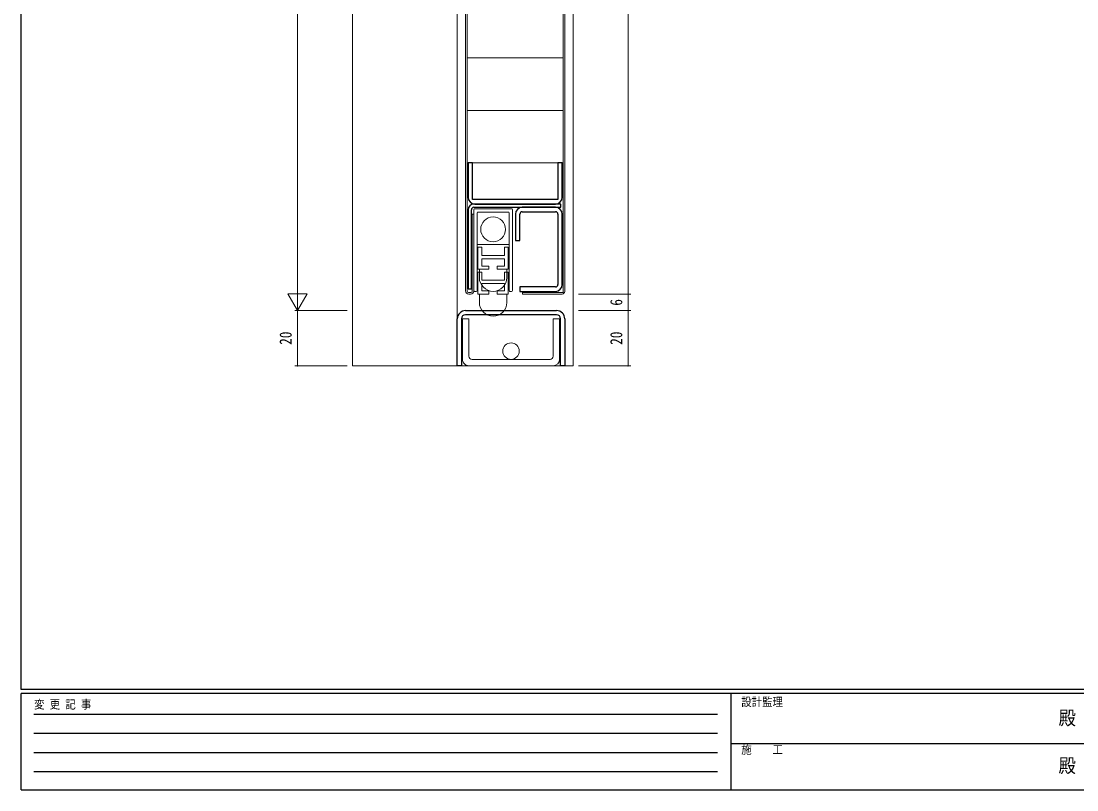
# Model space of a CAD drawing. Units: millimetres, scale not verified. Extents: x -397 to 397, y -282 to 282.
# Drawn here: x -393.9 to -10.7, y -282.1 to -3.1 of the extents above; entities that cross this region are included whole.
import ezdxf
from ezdxf.enums import TextEntityAlignment as Align

# ---------------------------------------------------------------- set-up
doc = ezdxf.new("R2010")
doc.units = ezdxf.units.MM
doc.header["$LTSCALE"] = 2
doc.layers.add('0-2_YKK_11', color=7, linetype='Continuous')
doc.layers.add('0-7_YKK_ZWAK', color=7, linetype='Continuous')
for name, color, linetype, lineweight in [('0-3_YKK_12', 2, 'Continuous', 18), ('0-4_YKK_13', 4, 'Continuous', 18), ('0-6_YKK_D', 6, 'Continuous', 18)]:
    doc.layers.add(name, color=color, linetype=linetype, lineweight=lineweight)
doc.styles.add('ＭＳ ゴシック', font='')
doc.styles.get('ＭＳ ゴシック').set_extended_font_data('MS Gothic')

msp = doc.modelspace()

# ---------------------------------------------------------------- linework, layer by layer
at = {"layer": '0-2_YKK_11'}
for p, q in [((-231.694, -54.45), (-231.694, -66.95)), ((-230.094, -54.45), (-231.694, -54.45)), ((-230.094, -67.85), (-230.094, -54.45)), ((-199.094, -54.45), (-199.094, -67.85)), ((-197.494, -54.45), (-199.094, -54.45)), ((-197.494, -66.95), (-197.494, -54.45)), ((-199.094, -67.85), (-230.094, -67.85)), ((-231.694, -71.55), (-231.694, -100.25)), ((-230.494, -100.25), (-230.494, -71.55)), ((-197.994, -69.45), (-229.594, -69.45)), ((-229.594, -70.65), (-197.994, -70.65)), ((-229.194, -69.45), (-199.994, -69.45)), ((-199.994, -70.65), (-211.994, -70.65)), ((-199.994, -70.65), (-211.994, -70.65)), ((-211.994, -72.25), (-199.994, -72.25)), ((-211.994, -72.25), (-199.994, -72.25)), ((-197.994, -70.65), (-197.994, -69.45)), ((-214.494, -73.15), (-214.494, -82.65)), ((-214.494, -73.15), (-214.494, -82.65)), ((-212.894, -82.65), (-212.894, -73.15)), ((-212.894, -82.65), (-212.894, -73.15)), ((-199.094, -73.15), (-199.094, -98.65)), ((-199.094, -73.15), (-199.094, -98.65)), ((-197.494, -98.65), (-197.494, -73.15)), ((-197.494, -98.65), (-197.494, -73.15)), ((-214.494, -82.65), (-212.894, -82.65)), ((-214.494, -82.65), (-212.894, -82.65)), ((-212.894, -99.55), (-212.894, -101.15)), ((-199.994, -99.55), (-212.894, -99.55)), ((-212.894, -99.55), (-212.894, -101.15)), ((-199.994, -99.55), (-212.894, -99.55)), ((-231.694, -100.25), (-230.494, -100.25)), ((-212.894, -101.15), (-199.994, -101.15)), ((-212.894, -101.15), (-199.994, -101.15)), ((-232.594, -108.15), (-199.594, -108.15)), ((-199.594, -109.65), (-232.594, -109.65)), ((-235.594, -128.15), (-235.594, -111.15)), ((-234.094, -111.15), (-234.094, -128.15)), ((-198.094, -128.15), (-198.094, -111.15)), ((-196.594, -111.15), (-196.594, -128.15)), ((-234.094, -128.15), (-235.594, -128.15)), ((-196.594, -128.15), (-198.094, -128.15))]:
    msp.add_line(p, q, dxfattribs=at)
for centre, radius, start, end in [((-229.194, -66.95), 2.5, 180.00001, 269.99999), ((-199.994, -66.95), 2.5, 270.00001, 359.99999), ((-229.594, -71.55), 2.1, 90.00001, 179.99999), ((-229.594, -71.55), 0.9, 90.00001, 179.99999), ((-211.994, -73.15), 2.5, 90.00001, 179.99999), ((-211.994, -73.15), 2.5, 90.00001, 179.99999), ((-211.994, -73.15), 0.9, 90.00001, 179.99999), ((-211.994, -73.15), 0.9, 90.00001, 179.99999), ((-199.994, -73.15), 2.5, 0.00001, 89.99999), ((-199.994, -73.15), 2.5, 0.00001, 89.99999), ((-199.994, -73.15), 0.9, 0.00001, 89.99999), ((-199.994, -73.15), 0.9, 0.00001, 89.99999), ((-199.994, -98.65), 2.5, 270.00001, 359.99999), ((-199.994, -98.65), 0.9, 270.00001, 359.99999), ((-199.994, -98.65), 2.5, 270.00001, 359.99999), ((-199.994, -98.65), 0.9, 270.00001, 359.99999), ((-232.594, -111.15), 3, 90.00001, 179.99999), ((-232.594, -111.15), 1.5, 90.00001, 179.99999), ((-199.594, -111.15), 3, 0.00001, 89.99999), ((-199.594, -111.15), 1.5, 0.00001, 89.99999)]:
    msp.add_arc(centre, radius, start, end, dxfattribs=at)
at = {"layer": '0-3_YKK_12'}
for p, q in [((-273.594, 180.25), (-273.594, -128.15)), ((-235.594, 143.45), (-235.594, -128.15))]:
    msp.add_line(p, q, dxfattribs=at)
msp.add_lwpolyline([(-193.594, 180.25), (-193.594, -128.15), (-273.594, -128.15)], dxfattribs=at)
at = {"layer": '0-4_YKK_13'}
for p, q in [((-232.594, -100.95), (-232.594, 151.85)), ((-196.594, -101.15), (-196.594, 151.85)), ((-197.194, -16.45), (-231.994, -16.45)), ((-197.194, -35.45), (-231.994, -35.45)), ((-197.194, -54.45), (-231.994, -54.45)), ((-229.594, -100.85), (-229.594, -71.45)), ((-229.294, -71.15), (-215.894, -71.15)), ((-228.394, -72.65), (-228.394, -100.85)), ((-217.094, -72.35), (-228.094, -72.35)), ((-216.794, -100.85), (-216.794, -72.65)), ((-215.594, -71.45), (-215.594, -100.85)), ((-230.194, -101.05), (-230.194, -73.15)), ((-229.594, -73.15), (-230.194, -73.15)), ((-229.594, -73.15), (-229.594, -100.95)), ((-216.794, -84.15), (-228.394, -84.15)), ((-228.094, -85.15), (-226.694, -85.15)), ((-226.694, -85.15), (-226.694, -88.15)), ((-218.494, -85.15), (-217.094, -85.15)), ((-218.494, -88.15), (-218.494, -85.15)), ((-226.694, -88.15), (-218.494, -88.15)), ((-226.694, -89.35), (-226.694, -91.45)), ((-218.494, -89.35), (-226.694, -89.35)), ((-226.694, -90.15), (-226.694, -91.95)), ((-221.094, -91.95), (-218.494, -91.95)), ((-221.094, -93.15), (-221.094, -91.95)), ((-218.494, -91.45), (-218.494, -89.35)), ((-218.494, -90.15), (-218.494, -91.95)), ((-228.094, -94.15), (-226.694, -94.15)), ((-227.594, -93.15), (-227.594, -96.15)), ((-226.694, -94.15), (-226.694, -97.15)), ((-218.494, -94.15), (-217.094, -94.15)), ((-218.494, -97.15), (-218.494, -94.15)), ((-217.594, -96.15), (-217.594, -93.15)), ((-226.694, -97.15), (-218.494, -97.15)), ((-226.694, -98.35), (-226.694, -100.45)), ((-218.494, -98.35), (-226.694, -98.35)), ((-226.694, -99.15), (-226.694, -100.95)), ((-218.494, -100.45), (-218.494, -98.35)), ((-218.494, -99.15), (-218.494, -100.95)), ((-231.494, -101.55), (-230.694, -101.55)), ((-231.394, -102.15), (-230.794, -102.15)), ((-228.694, -101.15), (-229.294, -101.15)), ((-227.594, -102.15), (-227.594, -105.15)), ((-221.094, -100.95), (-218.494, -100.95)), ((-221.094, -102.15), (-221.094, -100.95)), ((-217.594, -105.15), (-217.594, -102.15)), ((-215.894, -101.15), (-216.494, -101.15)), ((-231.394, -124.7), (-231.394, -111.15)), ((-200.794, -111.15), (-198.494, -111.15)), ((-200.794, -111.15), (-200.794, -124.7)), ((-198.494, -111.15), (-198.494, -125.85)), ((-201.944, -125.85), (-230.244, -125.85)), ((-200.794, -128.15), (-231.394, -128.15))]:
    msp.add_line(p, q, dxfattribs=at)
for points in [[(-215.694, 152.85), (-215.694, 152.25), (-231.994, 152.25), (-231.994, -101.05)], [(-213.494, 152.85), (-213.494, 152.25), (-197.194, 152.25), (-197.194, -101.55)], [(-224.094, -93.15), (-228.094, -93.15), (-228.094, -85.15)], [(-217.094, -85.15), (-217.094, -93.15), (-221.094, -93.15)], [(-224.094, -93.15), (-224.094, -91.95), (-226.694, -91.95)], [(-224.094, -102.15), (-228.094, -102.15), (-228.094, -94.15)], [(-217.094, -94.15), (-217.094, -102.15), (-221.094, -102.15)], [(-224.094, -102.15), (-224.094, -100.95), (-226.694, -100.95)], [(-197.194, -101.55), (-211.894, -101.55), (-211.894, -102.15), (-197.594, -102.15)], [(-233.694, -125.85), (-233.694, -111.15), (-231.394, -111.15)]]:
    msp.add_lwpolyline(points, dxfattribs=at)
for centre, radius in [((-222.594, -78.65), 4.5), ((-216.094, -122.85), 3)]:
    msp.add_circle(centre, radius, dxfattribs=at)
for centre, radius, start, end in [((-229.294, -71.45), 0.3, 90, 180), ((-228.094, -72.65), 0.3, 90, 180), ((-217.094, -72.65), 0.3, 360, 90), ((-215.894, -71.45), 0.3, 0, 90), ((-222.594, -96.15), 5, 180, 270), ((-222.594, -96.15), 5, 270, 0), ((-231.394, -100.95), 1.2, 180, 270), ((-231.494, -101.05), 0.5, 180, 270), ((-230.794, -100.95), 1.2, 270, 0), ((-230.694, -101.05), 0.5, 270, 0), ((-229.294, -100.85), 0.3, 180, 270), ((-228.694, -100.85), 0.3, 270, 360), ((-216.494, -100.85), 0.3, 180, 270), ((-215.894, -100.85), 0.3, 270, 360), ((-197.594, -101.15), 1, 270, 0), ((-222.594, -105.15), 5, 180, 270), ((-222.594, -105.15), 5, 270, 0), ((-231.394, -125.85), 2.3, 179.99962, 270), ((-230.244, -124.7), 1.15, 180, 270), ((-201.944, -124.7), 1.15, 270.00076, 0), ((-200.794, -125.85), 2.3, 270.00038, 0)]:
    msp.add_arc(centre, radius, start, end, dxfattribs=at)
at = {"layer": '0-6_YKK_D'}
for p, q in [((-173.594, 152.85), (-173.594, -102.15)), ((-293.594, 134.85), (-293.594, -101.15)), ((-293.594, -108.15), (-293.594, -96.025)), ((-290.094, -102.087), (-297.094, -102.087)), ((-293.594, -108.15), (-297.094, -102.087)), ((-293.594, -108.15), (-290.094, -102.087)), ((-191.594, -102.15), (-172.594, -102.15)), ((-191.594, -102.15), (-172.594, -102.15)), ((-173.594, -102.15), (-173.594, -108.15)), ((-275.594, -108.15), (-294.594, -108.15)), ((-275.594, -108.15), (-294.594, -108.15)), ((-293.594, -108.15), (-293.594, -128.15)), ((-191.594, -108.15), (-172.594, -108.15)), ((-191.594, -108.15), (-172.594, -108.15)), ((-173.594, -108.15), (-173.594, -128.15)), ((-275.594, -128.15), (-294.594, -128.15)), ((-191.594, -128.15), (-172.594, -128.15))]:
    msp.add_line(p, q, dxfattribs=at)
for centre, start, end in [((-173.594, -102.15), 90, 270), ((-173.594, -102.15), 90, 270), ((-173.594, -102.15), 270, 90), ((-173.594, -102.15), 270, 90), ((-173.594, -108.15), 90, 270), ((-173.594, -108.15), 90, 270), ((-173.594, -108.15), 270, 90), ((-173.594, -108.15), 270, 90), ((-293.594, -128.15), 90, 270), ((-293.594, -128.15), 270, 90), ((-173.594, -128.15), 90, 270), ((-173.594, -128.15), 270, 90)]:
    msp.add_arc(centre, 0.106, start, end, dxfattribs=at)
at = {"layer": '0-7_YKK_ZWAK'}
for p, q in [((-393.9, -245.7), (-393.9, 279.3)), ((376.1, -245.7), (-393.9, -245.7)), ((338.3, -247.1), (-393.9, -247.1)), ((-393.9, -282.1), (-393.9, -247.1)), ((-136.3, -247.1), (-136.3, -282.1)), ((-389.301, -254.612), (-141.109, -254.612)), ((-389.301, -261.541), (-141.109, -261.541)), ((-136.3, -265.299), (-7.5, -265.299)), ((-389.301, -268.47), (-141.109, -268.47)), ((-389.301, -275.398), (-141.109, -275.398)), ((-393.9, -282.1), (338.3, -282.1))]:
    msp.add_line(p, q, dxfattribs=at)

# ---------------------------------------------------------------- texts
at = {"layer": '0-6_YKK_D', "style": 'ＭＳ ゴシック', "width": 0.8}
for s, p in [('6', (-174.394, -106.35)), ('20', (-294.394, -120.55)), ('20', (-174.394, -120.55))]:
    msp.add_text(s, height=4.399, rotation=90, dxfattribs=at).set_placement(p, align=Align.BOTTOM_LEFT)
at = {"layer": '0-7_YKK_ZWAK', "style": 'ＭＳ ゴシック', "width": 0.9}
for s, height, p in [('設計監理', 3.079, (-132.531, -252.633)), ('変 更 記 事', 3.079, (-389.186, -253.547)), ('殿', 5.132, (-17.382, -260.056)), ('施\u3000\u3000工', 3.079, (-132.531, -269.954)), ('殿', 5.132, (-17.382, -277.378))]:
    msp.add_text(s, height=height, dxfattribs=at).set_placement(p, align=Align.BOTTOM_LEFT)

doc.saveas('drawing.dxf')
